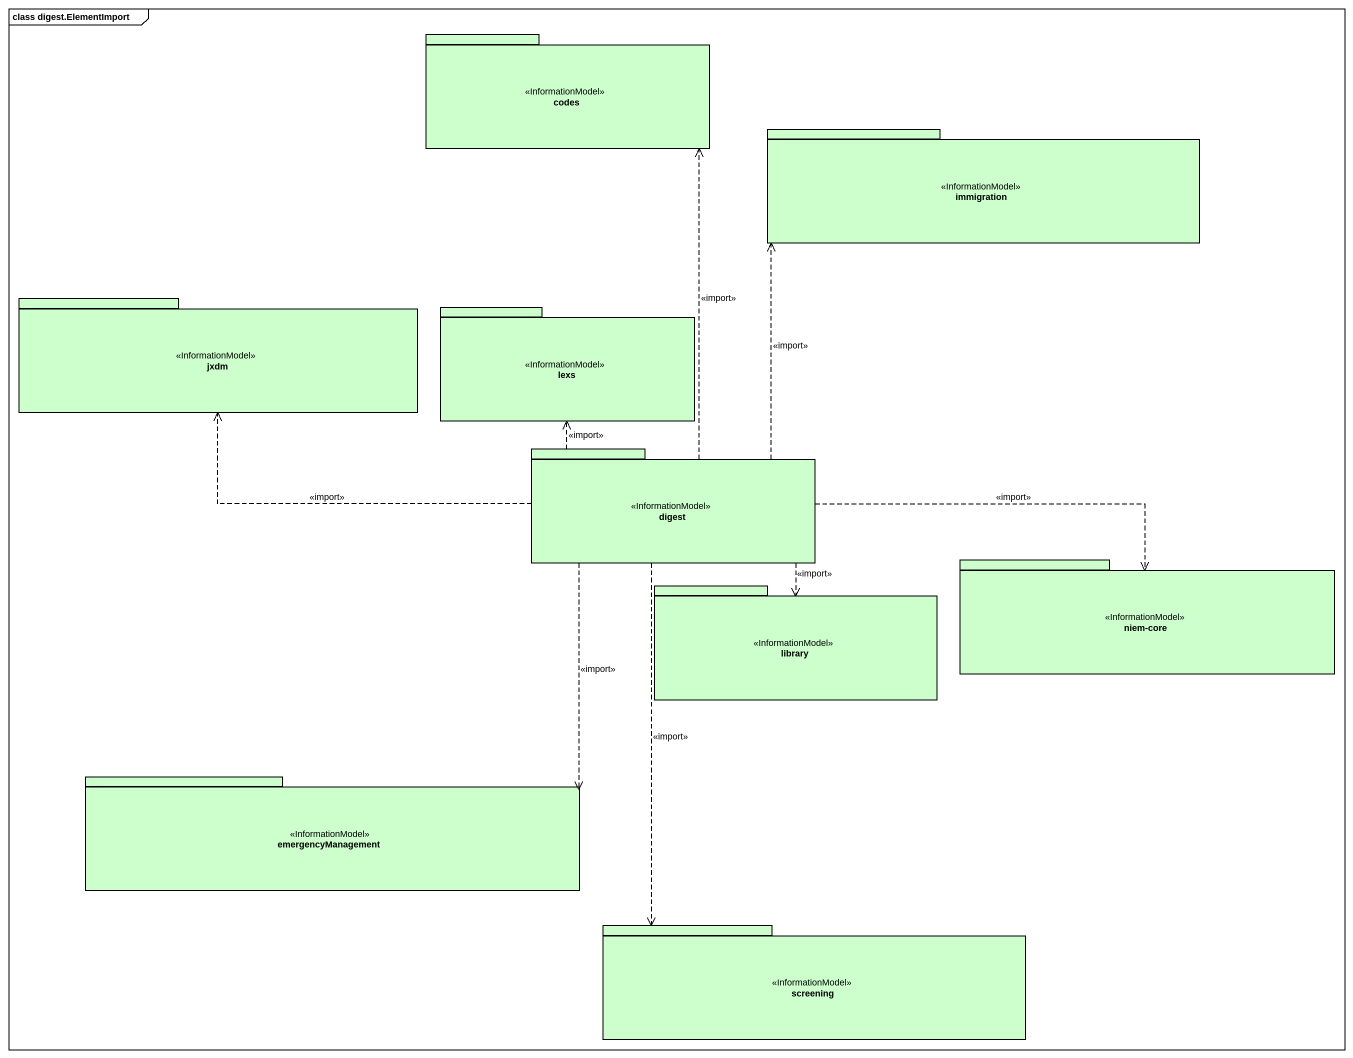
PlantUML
@startuml
mainframe class digest.ElementImport
package codes <<InformationModel>> #CCFFCC {
}
package immigration <<InformationModel>> #CCFFCC {
}
package jxdm <<InformationModel>> #CCFFCC {
}
package lexs <<InformationModel>> #CCFFCC {
}
package digest <<InformationModel>> #CCFFCC {
}
package library <<InformationModel>> #CCFFCC {
}
package "niem-core" as niem_core <<InformationModel>> #CCFFCC {
}
package emergencyManagement <<InformationModel>> #CCFFCC {
}
package screening <<InformationModel>> #CCFFCC {
}
digest .up.> codes : <<import>>
digest .up.> immigration : <<import>>
digest .left.> jxdm : <<import>>
digest .up.> lexs : <<import>>
digest ..> library : <<import>>
digest .right.> niem_core : <<import>>
digest ..> emergencyManagement : <<import>>
digest ..> screening : <<import>>
@enduml
